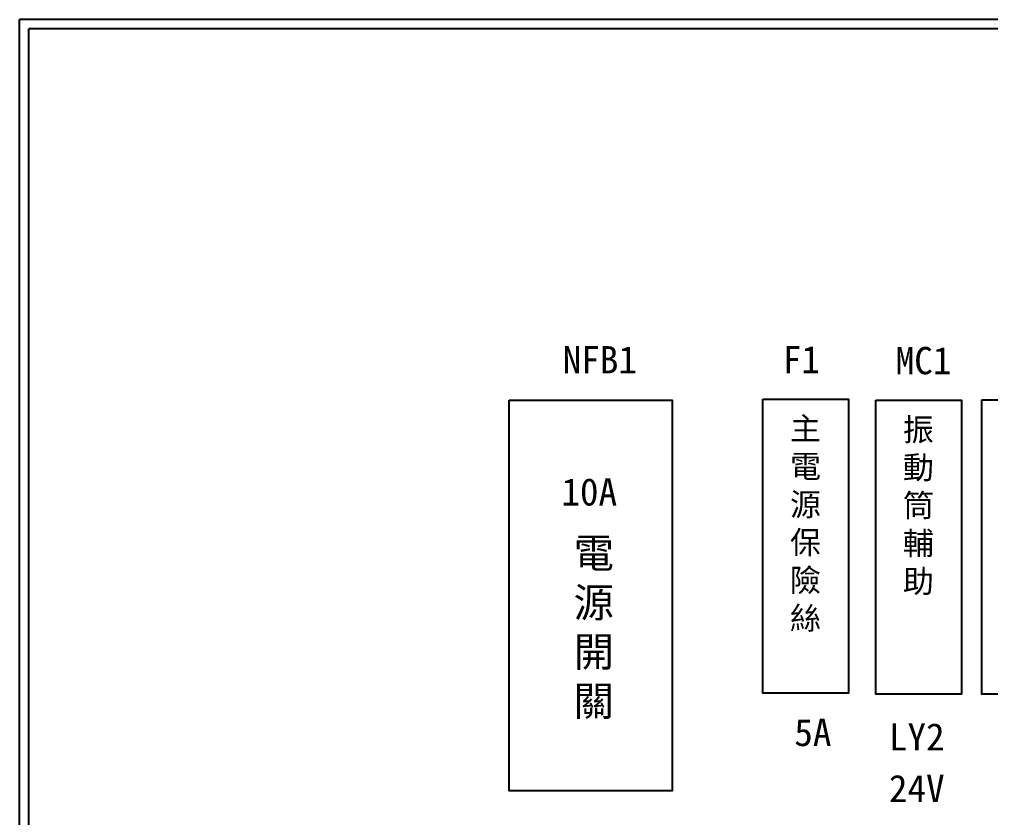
# Model space of a CAD drawing. Extents: x 10 to 297, y 3 to 207.
# Drawn here: x 10 to 138.1, y 101.7 to 207 of the extents above; entities that cross this region are included whole.
import ezdxf

# ---------------------------------------------------------------- set-up
doc = ezdxf.new("R2010")
doc.units = 0
doc.layers.add('圖框層', color=7, linetype='CONTINUOUS')
doc.layers.add('標尺寸層', color=3, linetype='CONTINUOUS')
doc.styles.add('CNS', font='romanc.shx', dxfattribs={"bigfont": 'chineset.shx'})
doc.styles.add('STSL', font='KAIU.TTF')

msp = doc.modelspace()

# ---------------------------------------------------------------- linework, layer by layer
at = {"layer": '圖框層', "color": 7}
for p, q in [((297, 206.97), (10, 206.97)), ((10, 3), (10, 206.97)), ((295.75, 205.72), (11.25, 205.72)), ((11.25, 4.25), (11.25, 205.72))]:
    msp.add_line(p, q, dxfattribs=at)
at = {"layer": '標尺寸層', "color": 7}
for points in [[(74.61, 156.75), (96.09, 156.75), (96.09, 105.23), (74.61, 105.23)], [(108.08, 156.88), (119.38, 156.88), (119.38, 118.08), (108.08, 118.08)], [(122.97, 156.75), (134.27, 156.75), (134.27, 117.95), (122.97, 117.95)], [(136.96, 156.77), (148.26, 156.77), (148.26, 117.97), (136.96, 117.97)]]:
    msp.add_lwpolyline(points, close=True, dxfattribs=at)

# ---------------------------------------------------------------- texts
at = {"layer": '圖框層', "color": 4, "style": 'STSL'}
for s, p in [('NFB1', (81.66, 160.28)), ('F1', (110.69, 160.3)), ('MC1', (125.58, 160.17)), ('10A', (81.49, 142.85))]:
    msp.add_text(s, height=3.6, dxfattribs=at).set_placement(p)
at = {"layer": '圖框層', "style": 'STSL'}
for s, p in [('5A', (112.21, 111.12)), ('LY2', (124.69, 110.54)), ('24V', (124.69, 103.73))]:
    msp.add_text(s, height=3.6, dxfattribs=at).set_placement(p)
at = {"layer": '標尺寸層', "color": 7, "attachment_point": 1, "style": 'CNS'}
for s, insert, char_height, width in [('{\\fDFKai-SB|b0|i0|c136|p65;主\\P電源保險絲}', (111.64, 154.5), 3, 4.8632), ('{\\fDFKai-SB|b0|i0|c136|p65;振動筒輔助}', (126.53, 154.37), 3, 3.8061), ('{\\fDFKai-SB|b0|i0|c136|p65;電源開關}', (83.1, 138.51), 3.9, 4.9608)]:
    msp.add_mtext(s, dxfattribs=dict(at, insert=insert, char_height=char_height, width=width))

doc.saveas('drawing.dxf')
